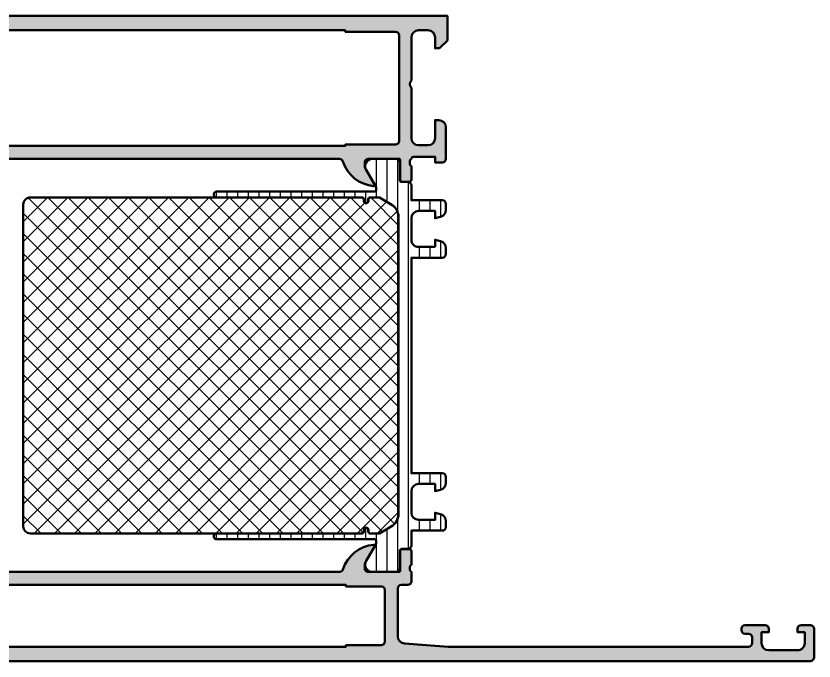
# Model space of a CAD drawing. Extents: x 0 to 202, y 0 to 90.
# Drawn here: x 91 to 202, y 0 to 89.8 of the extents above; entities that cross this region are included whole.
import ezdxf

# ---------------------------------------------------------------- set-up
doc = ezdxf.new("R2010")
doc.units = 0
for name, color, linetype, lineweight in [('0S-Alu contour', 7, 'Continuous', 50), ('0S-Alu hatch', 252, 'Continuous', 25), ('0S-Plastic contour', 254, 'Continuous', 50), ('0S-Plastic hatch', 253, 'Continuous', 25), ('0S-PT contour', 91, 'Continuous', 50), ('0S-PT hatch', 103, 'Continuous', 25)]:
    doc.layers.add(name, color=color, linetype=linetype, lineweight=lineweight)

# ---------------------------------------------------------------- blocks, each defined once
blk = doc.blocks.new('462380__6FEDD5DB_472D_4603_BCC7_6A13D1D4552C_')
at = {"layer": '0S-Alu hatch'}
h = blk.add_hatch(color=256, dxfattribs=at)
edge = h.paths.add_edge_path()
edge.add_line((145.0287529500121, 2.43366050357058), (151.1, 2.000000000000012))
edge.add_line((151.1, 2.000000000000012), (192.8999999999999, 1.999999999999998))
edge.add_arc((192.900000729922, 2.500000151284877), 0.4999999999999845, 269.9999163571164, 360)
edge.add_line((193.400000729922, 2.500000151284884), (193.4, 3.300000000000077))
edge.add_arc((192.9000007299221, 3.300000151284915), 0.4999999999999716, 359.9999826492693, 450.0000000000097)
edge.add_line((192.9000007299221, 3.800000151284886), (192.4000000000001, 3.799999999999998))
edge.add_ellipse((192.4000009881831, 4.300000258260034), major_axis=(-0.5000002582610131, 0), ratio=1, start_angle=1.2253957095254009e-05, end_angle=89.99988676262262, ccw=False)
edge.add_line((191.9000007299221, 4.300000151284906), (191.9, 4.500000000000064))
edge.add_ellipse((192.4000012460558, 4.499998905228183), major_axis=(-0.5000012460569727, 0), ratio=1, start_angle=270.00005914442073, end_angle=359.999874550462, ccw=False)
edge.add_line((192.400000729922, 5.000000151284883), (195.1999999999999, 4.999999999999999))
edge.add_ellipse((195.20000098818, 4.500000258258857), major_axis=(-0.4999997417421178, 0), ratio=1, start_angle=179.999987746043, end_angle=270.0001132371589, ccw=False)
edge.add_line((195.7000007299221, 4.500000151284832), (195.7, 4))
edge.add_line((195.7, 4), (194.7, 4))
edge.add_line((194.7, 4), (194.7, 2.49999999999996))
edge.add_arc((195.7000007299221, 2.500000151284859), 0.9999999999999715, 180.0000086226911, 270.0000000000017)
edge.add_line((195.7000007299221, 1.500000151284888), (199.7, 1.499999999999999))
edge.add_arc((199.700000729922, 2.500000151284995), 1.000000000000102, 269.9999581785518, 360)
edge.add_line((200.7000007299222, 2.500000151285), (200.7, 3.999999999999999))
edge.add_line((200.7, 3.999999999999999), (199.7, 3.999999999999999))
edge.add_line((199.7, 3.999999999999999), (199.7, 4.500000000000034))
edge.add_ellipse((200.2000012460558, 4.499998905228157), major_axis=(-0.5000012460570011, 0), ratio=1, start_angle=270.00005914441095, end_angle=359.999874550462, ccw=False)
edge.add_line((200.2000007299222, 5.000000151284885), (201.5, 5))
edge.add_ellipse((201.5000009881801, 4.500000258258961), major_axis=(-0.4999997417420147, 0), ratio=1, start_angle=179.999987746043, end_angle=270.0001132371557, ccw=False)
edge.add_line((202.0000007299221, 4.500000151284893), (202, 0.5))
edge.add_ellipse((201.5000012460542, 0.4999989052316983), major_axis=(-0.4999987539470729, 0), ratio=1, start_angle=89.99994085547672, end_angle=180.000125449538, ccw=False)
edge.add_line((201.5000007299221, 1.512848957e-07), (0.5, 0))
edge.add_ellipse((0.500000988183034, 0.5000002582599627), major_axis=(-0.5000002582609393, 0), ratio=1, start_angle=1.2253957095254009e-05, end_angle=89.99988676262399, ccw=False)
edge.add_line((7.299221068e-07, 0.500000151284894), (1e-16, 4.5))
edge.add_ellipse((0.500001246055824, 4.499998905228137), major_axis=(-0.5000012460570225, 0), ratio=1, start_angle=270.00005914441977, end_angle=359.999874550462, ccw=False)
edge.add_line((0.500000729922108, 5.000000151284893), (1.800000000000009, 4.999999999999999))
edge.add_ellipse((1.800000988180128, 4.500000258258975), major_axis=(-0.4999997417420005, 0), ratio=1, start_angle=179.999987746043, end_angle=270.0001132371589, ccw=False)
edge.add_line((2.300000729922117, 4.500000151284894), (2.300000000000011, 3.999999999999999))
edge.add_line((2.300000000000011, 3.999999999999999), (1.300000000000011, 3.999999999999998))
edge.add_line((1.300000000000011, 3.999999999999998), (1.300000000000011, 2.5))
edge.add_arc((2.300000729922119, 2.500000151284893), 1, 180.0000086226911, 270)
edge.add_line((2.300000729922119, 1.500000151284893), (6.300000000000011, 1.499999999999999))
edge.add_arc((6.300000729922118, 2.500000151284893), 1, 269.9999581785502, 360)
edge.add_line((7.300000729922118, 2.500000151284896), (7.300000000000011, 4))
edge.add_line((7.300000000000011, 4), (6.300000000000011, 4))
edge.add_line((6.300000000000011, 4), (6.300000000000011, 4.499999999999996))
edge.add_ellipse((6.800001246055837, 4.499998905228133), major_axis=(-0.5000012460570251, 0), ratio=1, start_angle=270.00005914442, end_angle=359.999874550462, ccw=False)
edge.add_line((6.800000729922119, 5.000000151284892), (9.60000000000003, 4.999999999999999))
edge.add_ellipse((9.600000988180138, 4.500000258258975), major_axis=(-0.4999997417420005, 0), ratio=1, start_angle=179.999987746043, end_angle=270.00011323715773, ccw=False)
edge.add_line((10.10000072992212, 4.500000151284891), (10.10000000000002, 4.299999999999998))
edge.add_ellipse((9.60000124605416, 4.299998905231688), major_axis=(-0.4999987539470587, 0), ratio=1, start_angle=89.99994085547848, end_angle=180.000125449538, ccw=False)
edge.add_line((9.60000072992213, 3.800000151284894), (9.100000000000028, 3.799999999999999))
edge.add_arc((9.100000729922133, 3.30000015128489), 0.5000000000000027, 90.0000836429373, 180)
edge.add_line((8.60000072992213, 3.30000015128489), (8.600000000000023, 2.500000000000007))
edge.add_arc((9.100000729922117, 2.500000151284881), 0.4999999999999876, 180.0000173297123, 269.9999999999965)
edge.add_line((9.100000729922087, 2.000000151284893), (50.9, 2.000000000000012))
edge.add_line((50.9, 2.000000000000012), (56.97124704998792, 2.43366050357058))
edge.add_arc((56.90000072992211, 3.431119354686207), 0.9999999999999992, 274.0855744472359, 360)
edge.add_line((57.90000072992211, 3.431119354686198), (57.90000000000001, 10.10000000000001))
edge.add_arc((57.40000072992213, 10.10000015128491), 0.4999999999999929, 359.9999826492693, 449.9999999999984)
edge.add_line((57.40000072992214, 10.6000001512849), (56.5, 10.60000000000002))
edge.add_ellipse((56.50000098818305, 11.10000025825997), major_axis=(-0.5000002582609322, 0), ratio=1, start_angle=1.2253957095254009e-05, end_angle=89.99988676262183, ccw=False)
edge.add_line((56.00000072992213, 11.10000015128491), (56.00000000000001, 12.39999984871512))
edge.add_arc((55.92116428337909, 12.66752059199312), 0.2788950563274168, 286.4197237956511, 361.1645893740976)
edge.add_line((56.20000172992212, 12.67318899999149), (56.20000100000002, 13.12678284870657))
edge.add_arc((55.92113363427892, 13.13244365946853), 0.278925541737179, 358.8370958141677, 433.5754054446453)
edge.add_line((56.0000007299221, 13.3999869999915), (56.00000000000004, 15.27999784871512))
edge.add_ellipse((56.30000124605643, 15.27999675394207), major_axis=(-0.300001246058387, 0), ratio=1, start_angle=270.00009857397936, end_angle=359.9997909160808, ccw=False)
edge.add_line((56.30000072992213, 15.57999800000001), (57.27997431904277, 15.57999784871511))
edge.add_ellipse((57.27997530722192, 15.27999810697374), major_axis=(-0.299999741743003, 0), ratio=1, start_angle=179.9999795628631, end_angle=270.00018872848, ccw=False)
edge.add_line((57.5799750489649, 15.279998), (57.57997431904279, 12.51999984871512))
edge.add_arc((57.69997504896487, 12.52000000000002), 0.119999999999969, 180.0000722334889, 270.0000000000068)
edge.add_line((57.69997504896488, 12.40000000000005), (61.99999999999995, 12.39999984871519))
edge.add_arc((62.00000072992207, 12.90000000000006), 0.4999999999999681, 269.9999163571131, 360)
edge.add_line((62.50000072992204, 12.90000000000005), (62.49999999999987, 13.59999984871528))
edge.add_line((62.49999999999987, 13.59999984871528), (61.1185045423775, 15.99282017174273))
edge.add_ellipse((61.23812084665955, 16.06187952787291), major_axis=(-0.1381204362837294, 0), ratio=1, start_angle=-95.62241251384802, end_angle=29.999587098641484, ccw=False)
edge.add_ellipse((60.76177748874851, 11.2233911381529), major_axis=(-4.999999999999339, 0), ratio=1, start_angle=197.7484163560741, end_angle=264.3774224492099, ccw=False)
edge.add_arc((66.00000072992249, 12.90000000000085), 0.5000000000008632, 197.7484163560403, 269.9999999999707)
edge.add_line((66.00000072992223, 12.39999999999999), (136, 12.3999998487151))
edge.add_arc((136.0000007299218, 12.90000000000145), 0.5000000000014495, 269.9999163571522, 342.2515836439686)
edge.add_ellipse((141.2382239710956, 11.22339113815359), major_axis=(-4.999999999998599, 0), ratio=1, start_angle=275.62257755078963, end_angle=342.25158364392564, ccw=False)
edge.add_ellipse((140.7618809452739, 16.06188021535174), major_axis=(-0.1381197846482934, 0), ratio=1, start_angle=149.999999999985, end_angle=275.6225775507718, ccw=False)
edge.add_line((140.8814961875446, 15.99282032302756), (139.5000000000001, 13.59999984871517))
edge.add_line((139.5000000000001, 13.59999984871517), (139.5000000000001, 12.89999984871508))
edge.add_arc((140.0000007299221, 12.89999999999996), 0.4999999999999148, 180.0000173297123, 270)
edge.add_line((140.0000007299221, 12.40000000000004), (144.3000256809572, 12.3999998487151))
edge.add_arc((144.3000264108793, 12.51999999999997), 0.1199999999999743, 269.9996514883188, 360)
edge.add_line((144.4200264108793, 12.52), (144.4200256809572, 15.27999784871514))
edge.add_ellipse((144.7200269270135, 15.2799967539421), major_axis=(-0.300001246058323, 0), ratio=1, start_angle=270.0000985739739, end_angle=359.99979091259456, ccw=False)
edge.add_line((144.7200264108793, 15.57999799999998), (145.6999999999999, 15.57999784871509))
edge.add_ellipse((145.7000009881791, 15.27999810697373), major_axis=(-0.2999997417429818, 0), ratio=1, start_angle=179.9999795628631, end_angle=270.00018872847863, ccw=False)
edge.add_line((146.000000729922, 15.27999799999998), (145.9999999999999, 13.39998684870653))
edge.add_arc((146.0788678255652, 13.1324436594685), 0.2789255417371183, 106.4247471614011, 181.1628700728834)
edge.add_line((145.799999729922, 13.12678299999146), (145.7999989999999, 12.67318884870658))
edge.add_arc((146.0788371764652, 12.66752059199313), 0.2788950563275082, 178.835444746886, 253.5801235805108)
edge.add_line((146.0000007299221, 12.39999999999994), (146.0000000000001, 11.10000000000003))
edge.add_ellipse((145.5000012460541, 11.09999890523177), major_axis=(-0.4999987539471582, 0), ratio=1, start_angle=89.9999408554799, end_angle=180.000125449538, ccw=False)
edge.add_line((145.5000007299221, 10.60000015128488), (144.6, 10.60000000000001))
edge.add_arc((144.6000007299221, 10.10000015128492), 0.4999999999999841, 90.0000836429375, 180)
edge.add_line((144.1000007299221, 10.10000015128491), (144.1, 3.4311192034013))
edge.add_arc((145.1000007299221, 3.431119354686193), 1, 180.0000086226911, 265.9143421224253)
edge = h.paths.add_edge_path()
edge.add_line((141.8, 10.3999998487151), (136.9, 10.3999998487151))
edge.add_line((136.9, 10.3999998487151), (136.9, 10.59999984871511))
edge.add_line((136.9, 10.59999984871511), (65.10000000000002, 10.59999984871511))
edge.add_line((65.10000000000002, 10.59999984871511), (65.10000000000002, 10.3999998487151))
edge.add_line((65.10000000000002, 10.3999998487151), (60.20000000000003, 10.3999998487151))
edge.add_arc((60.20000072992212, 9.899999999999995), 0.5, 90.00008364293669, 180)
edge.add_line((59.70000072992212, 9.899999999999999), (59.70000000000001, 2.699999999999995))
edge.add_arc((60.20000072992211, 2.700000151284891), 0.5, 180.0000173297123, 270)
edge.add_line((60.20000072992211, 2.200000151284891), (65.10000000000002, 2.199999999999999))
edge.add_line((65.10000000000002, 2.199999999999999), (65.10000000000002, 2))
edge.add_line((65.10000000000002, 2), (136.9, 2))
edge.add_line((136.9, 2), (136.9, 2.199999999999999))
edge.add_line((136.9, 2.199999999999999), (141.8, 2.2))
edge.add_arc((141.8000007299221, 2.700000151284888), 0.5, 269.9999163571131, 360)
edge.add_line((142.3000007299221, 2.700000151284883), (142.3, 9.899999848715101))
edge.add_arc((141.8000007299221, 9.900000000000013), 0.5, 359.9999826492693, 450.0000836429375)
at = {"layer": '0S-Alu contour', "color": 7}
for points in [[(56.30000072992213, 15.57999800000001), (57.27997431904277, 15.57999784871511)], [(62.50000072992204, 12.90000000000005), (62.49999999999987, 13.59999984871528), (61.1185045423775, 15.99282017174273)], [(140.8814961875446, 15.99282032302756), (139.5000000000001, 13.59999984871517), (139.5000000000001, 12.89999984871508)], [(144.7200264108793, 15.57999799999998), (145.6999999999999, 15.57999784871509)], [(56.0000007299221, 13.3999869999915), (56.00000000000004, 15.27999784871512)], [(57.5799750489649, 15.279998), (57.57997431904279, 12.51999984871512)], [(144.4200264108793, 12.52), (144.4200256809572, 15.27999784871514)], [(146.000000729922, 15.27999799999998), (145.9999999999999, 13.39998684870653)], [(56.00000072992213, 11.10000015128491), (56.00000000000001, 12.39999984871512)], [(56.20000172992212, 12.67318899999149), (56.20000100000002, 13.12678284870657)], [(57.69997504896488, 12.40000000000005), (61.99999999999995, 12.39999984871519)], [(66.00000072992223, 12.39999999999999), (136, 12.3999998487151)], [(140.0000007299221, 12.40000000000004), (144.3000256809572, 12.3999998487151)], [(145.799999729922, 13.12678299999146), (145.7999989999999, 12.67318884870658)], [(146.0000007299221, 12.39999999999994), (146.0000000000001, 11.10000000000003)], [(57.40000072992214, 10.6000001512849), (56.5, 10.60000000000002)], [(57.90000072992211, 3.431119354686198), (57.90000000000001, 10.10000000000001)], [(141.8, 10.3999998487151), (136.9, 10.3999998487151), (136.9, 10.59999984871511), (65.10000000000002, 10.59999984871511), (65.10000000000002, 10.3999998487151), (60.20000000000003, 10.3999998487151)], [(144.1000007299221, 10.10000015128491), (144.1, 3.4311192034013)], [(145.5000007299221, 10.60000015128488), (144.6, 10.60000000000001)], [(59.70000072992212, 9.899999999999999), (59.70000000000001, 2.699999999999996)], [(142.3000007299221, 2.700000151284883), (142.3, 9.899999848715101)], [(7.299221068e-07, 0.500000151284894), (1e-16, 4.5)], [(0.500000729922108, 5.000000151284893), (1.800000000000009, 4.999999999999999)], [(2.300000729922117, 4.500000151284894), (2.300000000000011, 3.999999999999999), (1.300000000000011, 3.999999999999998), (1.300000000000011, 2.5)], [(7.300000729922118, 2.500000151284896), (7.300000000000011, 4), (6.300000000000011, 4), (6.300000000000011, 4.499999999999996)], [(6.800000729922119, 5.000000151284892), (9.60000000000003, 4.999999999999999)], [(10.10000072992212, 4.500000151284891), (10.10000000000002, 4.299999999999998)], [(191.9000007299221, 4.300000151284906), (191.9, 4.500000000000064)], [(192.400000729922, 5.000000151284883), (195.1999999999999, 4.999999999999999)], [(195.7000007299221, 4.500000151284832), (195.7, 4), (194.7, 4), (194.7, 2.49999999999996)], [(200.7000007299222, 2.500000151285), (200.7, 3.999999999999999), (199.7, 3.999999999999999), (199.7, 4.500000000000034)], [(200.2000007299222, 5.000000151284885), (201.5, 5)], [(202.0000007299221, 4.500000151284893), (202, 0.5)], [(9.60000072992213, 3.800000151284894), (9.100000000000028, 3.799999999999999)], [(192.9000007299221, 3.800000151284886), (192.4000000000001, 3.799999999999998)], [(8.60000072992213, 3.30000015128489), (8.600000000000023, 2.500000000000007)], [(9.100000729922087, 2.000000151284893), (50.9, 2.000000000000012), (56.97124704998792, 2.43366050357058)], [(145.0287529500121, 2.43366050357058), (151.1, 2.000000000000012), (192.8999999999999, 1.999999999999998)], [(193.400000729922, 2.500000151284884), (193.4, 3.300000000000077)], [(2.300000729922119, 1.500000151284893), (6.300000000000011, 1.499999999999999)], [(60.20000072992211, 2.200000151284891), (65.10000000000002, 2.199999999999999), (65.10000000000002, 2), (136.9, 2), (136.9, 2.199999999999999), (141.8, 2.2)], [(195.7000007299221, 1.500000151284888), (199.7, 1.499999999999999)], [(201.5000007299221, 1.512848957e-07), (0.5, 0)]]:
    blk.add_lwpolyline(points, dxfattribs=at)
at = {"layer": '0S-Alu contour', "color": 7, "extrusion": (0, 0, -1)}
for centre, radius, start, end in [((-56.30000124605643, 15.27999675394207), 0.300001246058387, 0.0002090839191502, 89.99990142602067), ((-57.27997530722192, 15.27999810697374), 0.299999741743003, 89.99981127152, 180.000020437137), ((-61.23812084665955, 16.06187952787291), 0.1381204362837294, 330.0004129013585, 95.62241251384802), ((-60.76177748874851, 11.2233911381529), 4.999999999999339, 95.62257755079006, 162.2515836439259), ((-141.2382239710956, 11.22339113815359), 4.999999999998599, 17.74841635607435, 84.37742244921036), ((-140.7618809452739, 16.06188021535174), 0.1381197846482934, 84.3774224492282, 210.000000000015), ((-144.7200269270135, 15.2799967539421), 0.3000012460583231, 0.000209087405422, 89.99990142602609), ((-145.7000009881791, 15.27999810697373), 0.2999997417429818, 89.99981127152135, 180.000020437137), ((-56.50000098818305, 11.10000025825997), 0.5000002582609322, 270.0001132373782, 359.9999877460429), ((-145.5000012460541, 11.09999890523177), 0.4999987539471582, 179.999874550462, 270.0000591445201), ((-0.500001246055824, 4.499998905228137), 0.5000012460570225, 0.0001254495380173, 89.99994085558022), ((-1.800000988180128, 4.500000258258975), 0.4999997417420005, 89.99988676284109, 180.0000122539571), ((-6.800001246055837, 4.499998905228133), 0.5000012460570251, 0.0001254495380173, 89.99994085557998), ((-9.600000988180138, 4.500000258258975), 0.4999997417420005, 89.9998867628423, 180.0000122539571), ((-192.4000012460558, 4.499998905228183), 0.5000012460569727, 0.0001254495380173, 89.99994085557927), ((-195.20000098818, 4.500000258258857), 0.4999997417421178, 89.99988676284107, 180.0000122539571), ((-200.2000012460558, 4.499998905228157), 0.5000012460570011, 0.0001254495380173, 89.99994085558905), ((-201.5000009881801, 4.500000258258961), 0.4999997417420147, 89.99988676284433, 180.0000122539571), ((-9.60000124605416, 4.299998905231688), 0.4999987539470587, 179.999874550462, 270.0000591445215), ((-192.4000009881831, 4.300000258260034), 0.5000002582610131, 270.0001132373774, 359.9999877460429), ((-0.500000988183034, 0.5000002582599627), 0.5000002582609393, 270.000113237376, 359.9999877460429), ((-201.5000012460542, 0.4999989052316983), 0.4999987539470729, 179.999874550462, 270.0000591445233)]:
    blk.add_arc(centre, radius, start, end, dxfattribs=at)
at = {"layer": '0S-Alu contour', "color": 7}
for centre, radius, start, end in [((55.92113363427892, 13.13244365946853), 0.278925541737179, 358.8370958141677, 73.5754054446453), ((146.0788678255652, 13.1324436594685), 0.2789255417371183, 106.4247471614011, 181.1628700728834), ((55.92116428337909, 12.66752059199312), 0.2788950563274168, 286.4197237956511, 1.16458937409755), ((57.69997504896487, 12.52000000000002), 0.119999999999969, 180.0000722334889, 270.0000000000068), ((62.00000072992207, 12.90000000000006), 0.4999999999999681, 269.9999163571131, 0), ((66.00000072992249, 12.90000000000085), 0.5000000000008632, 197.7484163560403, 269.9999999999707), ((136.0000007299218, 12.90000000000145), 0.5000000000014495, 269.9999163571522, 342.2515836439686), ((140.0000007299221, 12.89999999999996), 0.4999999999999148, 180.0000173297123, 270), ((144.3000264108793, 12.51999999999997), 0.1199999999999743, 269.9996514883188, 0), ((146.0788371764652, 12.66752059199313), 0.2788950563275082, 178.835444746886, 253.5801235805108), ((57.40000072992213, 10.10000015128491), 0.4999999999999929, 359.9999826492693, 89.99999999999837), ((60.20000072992212, 9.899999999999995), 0.5, 90.00008364293669, 180), ((141.8000007299221, 9.900000000000013), 0.5, 359.9999826492693, 90.0000836429375), ((144.6000007299221, 10.10000015128492), 0.4999999999999841, 90.0000836429375, 180), ((9.100000729922133, 3.30000015128489), 0.5000000000000027, 90.0000836429373, 180), ((56.90000072992211, 3.431119354686207), 0.9999999999999992, 274.0855744472359, 0), ((145.1000007299221, 3.431119354686193), 1, 180.0000086226911, 265.9143421224253), ((192.9000007299221, 3.300000151284915), 0.4999999999999716, 359.9999826492693, 90.00000000000978), ((2.300000729922119, 2.500000151284893), 1, 180.0000086226911, 270), ((6.300000729922118, 2.500000151284893), 1, 269.9999581785502, 0), ((9.100000729922117, 2.500000151284881), 0.4999999999999876, 180.0000173297123, 269.9999999999965), ((60.20000072992211, 2.700000151284891), 0.5, 180.0000173297123, 270), ((141.8000007299221, 2.700000151284888), 0.5, 269.9999163571131, 0), ((192.900000729922, 2.500000151284877), 0.4999999999999845, 269.9999163571164, 0), ((195.7000007299221, 2.500000151284859), 0.9999999999999715, 180.0000086226911, 270.0000000000017), ((199.700000729922, 2.500000151284995), 1.000000000000102, 269.9999581785518, 0)]:
    blk.add_arc(centre, radius, start, end, dxfattribs=at)
blk = doc.blocks.new('442310__7198FC76_2012_4534_88E7_0FEE591EAA9C_')
at = {"layer": '0S-PT hatch'}
h = blk.add_hatch(dxfattribs=at)
h.set_pattern_fill('ANSI37', color=256, scale=0.625, angle=90, style=0)
h.set_pattern_definition([(135, (0, 0), (-1.403165018917055, -1.403165018917055), []), (225, (0, 0), (1.403165018917055, -1.403165018917055), [])])
edge = h.paths.add_edge_path()
edge.add_line((125.4637384338336, 64.53029488210471), (92.99999927009492, 64.53020316843234))
edge.add_arc((92.99999927007782, 63.55020316843234), 0.9799999999999897, 89.99999999899968, 180)
edge.add_line((92.01999927007783, 63.55020316843233), (92.01999927007783, 18.74979652899417))
edge.add_arc((92.9999992418284, 18.74979650074463), 0.9799999717505447, 179.9999982924527, 269.9999983483888)
edge.add_line((92.99999921357885, 17.76979652899409), (125.4637382240208, 17.76988823739013))
edge.add_line((125.4637382240208, 17.76988823739013), (139.1000324581763, 17.76999276680698))
edge.add_arc((139.1000324581762, 18.049992766807), 0.2800000000000295, 270.0000000000175, 360)
edge.add_line((139.3800324581763, 18.04999276680706), (139.3800324581763, 18.25056356209329))
edge.add_ellipse((139.6994616628901, 18.25056356209329), major_axis=(-0.3194292047137708, 0), ratio=1, start_angle=180, end_angle=360, ccw=False)
edge.add_line((140.0188908676039, 18.25056356209329), (140.0188908676039, 18.04999276680705))
edge.add_arc((140.298883773257, 18.04999276680702), 0.279992905653188, 180, 266.487209968184)
edge.add_line((140.2817282299896, 17.77052592700073), (141.4650120795383, 17.77052592700074))
edge.add_arc((141.4650120795383, 17.95052592700078), 0.180000000000053, 270, 300.000000000002)
edge.add_line((141.5550120795384, 17.79464135431954), (143.1899992700779, 18.73860164889913))
edge.add_arc((142.1999992700779, 20.45333194839234), 1.97999999999999, 299.9999999999985, 360)
edge.add_line((144.1799992700779, 20.45333194839229), (144.1799992700779, 61.84666774908127))
edge.add_arc((142.1999992700778, 61.84666774908136), 1.980000000000046, 0, 59.99999999999756)
edge.add_line((143.1899992700779, 63.56139804857455), (141.5550120795384, 64.50535834315401))
edge.add_arc((141.4650120795384, 64.34947377047301), 0.1799999999998163, 59.99999999998587, 89.99999999999095)
edge.add_line((141.4650120795385, 64.52947377047282), (140.2817415782943, 64.52947377046988))
edge.add_arc((140.2988979619713, 64.24999276683059), 0.2800070943674146, 93.51278409640926, 180)
edge.add_line((140.0188908676039, 64.24999276683063), (140.0188908676039, 64.04942197154439))
edge.add_ellipse((139.6989240557023, 64.04942197154439), major_axis=(-0.3199668119015939, 0), ratio=1, start_angle=0, end_angle=180, ccw=False)
edge.add_line((139.3789572438007, 64.04942197154439), (139.3789572438007, 64.24999276678345))
edge.add_arc((139.0985506810691, 64.24999284344348), 0.2804065627315529, 1.56732007246e-05, 89.99998433597239)
edge.add_line((139.0985507577292, 64.53039940617502), (125.4637384338336, 64.53029488210471))
at = {"layer": '0S-PT contour', "color": 7}
for points in [[(125.4637384338336, 64.53029488210471), (92.99999927009492, 64.53020316843234)], [(139.0985507577292, 64.53039940617502), (125.4637384338336, 64.53029488210471)], [(141.4650120795385, 64.52947377047282), (140.2817415782943, 64.52947377046988)], [(143.1899992700779, 63.56139804857455), (141.5550120795384, 64.50535834315401)], [(92.01999927007783, 63.55020316843233), (92.01999927007783, 18.74979652899416)], [(139.3789572438007, 64.04942197154439), (139.3789572438007, 64.24999276678345)], [(140.0188908676039, 64.24999276683063), (140.0188908676039, 64.04942197154439)], [(144.1799992700779, 20.45333194839229), (144.1799992700779, 61.84666774908127)], [(92.99999921357885, 17.76979652899409), (125.4637382240208, 17.76988823739013), (139.1000324581763, 17.76999276680698)], [(139.3800324581763, 18.04999276680706), (139.3800324581763, 18.25056356209329)], [(140.0188908676039, 18.25056356209329), (140.0188908676039, 18.04999276680705)], [(140.2817282299896, 17.77052592700073), (141.4650120795383, 17.77052592700074)], [(141.5550120795384, 17.79464135431954), (143.1899992700779, 18.73860164889913)]]:
    blk.add_lwpolyline(points, dxfattribs=at)
for centre, radius, start, end in [((92.99999927007782, 63.55020316843234), 0.9799999999999897, 89.99999999899968, 180), ((139.0985506810691, 64.24999284344348), 0.2804065627315529, 1.56732007246e-05, 89.99998433597239), ((140.2988979619713, 64.24999276683059), 0.2800070943674146, 93.51278409640926, 180), ((141.4650120795384, 64.34947377047301), 0.1799999999998163, 59.99999999998587, 89.99999999999095), ((142.1999992700778, 61.84666774908136), 1.980000000000046, 0, 59.99999999999756), ((142.1999992700779, 20.45333194839234), 1.97999999999999, 299.9999999999985, 0), ((92.9999992418284, 18.74979650074463), 0.9799999717505447, 179.9999982924527, 269.9999983483888), ((139.1000324581762, 18.049992766807), 0.2800000000000295, 270.0000000000175, 0), ((140.298883773257, 18.04999276680702), 0.279992905653188, 180, 266.487209968184), ((141.4650120795383, 17.95052592700078), 0.180000000000053, 270, 300.000000000002)]:
    blk.add_arc(centre, radius, start, end, dxfattribs=at)
at = {"layer": '0S-PT contour', "color": 7, "extrusion": (0, 0, -1)}
for centre, radius, start, end in [((-139.6989240557023, 64.04942197154439), 0.3199668119015939, 180, 0), ((-139.6994616628901, 18.25056356209329), 0.3194292047137708, 0, 180)]:
    blk.add_arc(centre, radius, start, end, dxfattribs=at)
blk = doc.blocks.new('345300__0DCAE596_B073_4FC5_90EA_1602C3F148EF_')
at = {"layer": '0S-Alu hatch'}
h = blk.add_hatch(color=256, dxfattribs=at)
edge = h.paths.add_edge_path()
edge.add_line((50.9999992700779, 89.79999984871495), (150.9999687524998, 89.79999984871495))
edge.add_line((150.9999687524998, 89.79999984871495), (150.9999687524997, 86.39999832283603))
edge.add_line((150.9999687524997, 86.39999832283603), (149.8999931665623, 85.29999984871495))
edge.add_line((149.8999931665623, 85.29999984871495), (149.2999870630466, 85.29999984871495))
edge.add_line((149.2999870630466, 85.29999984871495), (149.2999870630466, 86.80000366341223))
edge.add_arc((148.2999486691481, 86.79996526951368), 1.000038394635552, 0.0021997240652303, 89.99780027611031)
edge.add_line((148.2999870630466, 87.80000366341223), (146.9999687524997, 87.80000366341221))
edge.add_arc((147.0000143239732, 86.79995809193878), 1.000045572511768, 90.00261093410816, 179.9973890658238)
edge.add_line((145.9999687524997, 86.8000036634134), (145.9999687524997, 80.79999984871495))
edge.add_arc((146.5250910634632, 80.29999984871495), 0.725088574914509, 136.4038464693325, 223.5961535306674)
edge.add_line((145.9999687524997, 79.79999984871495), (145.9999687524997, 72.79999984871495))
edge.add_arc((146.9999957540151, 72.80002685023034), 1.000027001879908, 180.0015470310149, 269.9984529688993)
edge.add_line((146.9999687524997, 71.79999984871496), (148.2999870630466, 71.79999984871495))
edge.add_arc((148.2999672398988, 72.80001967186278), 1.000019823344326, 270.0011357601924, 359.9988642400294)
edge.add_line((149.2999870630467, 72.79999984871885), (149.2999870630467, 75.29999984871495))
edge.add_line((149.2999870630467, 75.29999984871495), (149.7999870630466, 75.29999984871495))
edge.add_ellipse((149.7999526974781, 74.29996548314638), major_axis=(-1.000034366159042, 0), ratio=1, start_angle=180.0019689343848, end_angle=269.9980310656273, ccw=False)
edge.add_line((150.7999870630466, 74.29999984871513), (150.7999870630466, 69.8999906934415))
edge.add_ellipse((150.2999843221791, 69.89999343430905), major_axis=(-0.5000027408750701, 0), ratio=1, start_angle=90.00031407856488, end_angle=179.9996859215194, ccw=False)
edge.add_line((150.2999870630466, 69.39999069344151), (149.2999870630466, 69.39999069344151))
edge.add_line((149.2999870630466, 69.39999069344151), (149.2998039575779, 70.1997190869962))
edge.add_line((149.2998039575779, 70.1997190869962), (146.2815060398396, 70.1997190869962))
edge.add_arc((146.2815060398395, 69.89971908699613), 0.3000000000000682, 89.99999999998914, 160.3830049764251)
edge.add_line((145.9989186668402, 70.00043838316807), (145.9999992700779, 69.89999984871496))
edge.add_arc((146.0788357166209, 69.63247925672182), 0.2788950563274501, 106.4198764194927, 181.1645893740969)
edge.add_line((145.7999982700779, 69.62681084872345), (145.7999982700779, 69.17321684872346))
edge.add_arc((146.078866365721, 69.16755618924638), 0.2789255417371434, 178.8371299271138, 253.5754054446425)
edge.add_line((145.9999992700779, 68.90001284872346), (145.9999992700779, 67.02000184871497))
edge.add_ellipse((145.6999992700778, 67.020001848715), major_axis=(-0.3000000000000398, 0), ratio=1, start_angle=90.00000000000551, end_angle=180, ccw=False)
edge.add_line((145.6999992700779, 66.72000184871494), (144.7200249510351, 66.72000184871494))
edge.add_ellipse((144.7200249510351, 67.02000184871497), major_axis=(-0.3000000000000256, 0), ratio=1, start_angle=0, end_angle=89.9999999999946, ccw=False)
edge.add_line((144.4200249510351, 67.02000184871495), (144.4200249510351, 69.77999984871494))
edge.add_arc((144.3000249510351, 69.77999984871494), 0.1200000000000045, 0, 90.00000000001357)
edge.add_line((144.3000249510351, 69.89999984871494), (139.9999992700779, 69.89999984871494))
edge.add_arc((139.9999992700779, 69.39999984871494), 0.5, 90, 180)
edge.add_line((139.4999992700779, 69.39999984871494), (139.4999992700779, 68.69999984871495))
edge.add_line((139.4999992700779, 68.69999984871495), (140.8814947277002, 66.30717952568743))
edge.add_ellipse((140.7618794854295, 66.23811963336327), major_axis=(-0.1381197846483106, 0), ratio=1, start_angle=84.3774224492173, end_angle=210.0000000000034, ccw=False)
edge.add_ellipse((141.2382225112516, 71.0766087105626), major_axis=(-4.999999999999841, 0), ratio=1, start_angle=17.74841635607021, end_angle=84.37742244920747, ccw=False)
edge.add_arc((135.9999992700778, 69.39999984871486), 0.500000000000083, 17.74841635606711, 89.99999999999675)
edge.add_line((135.9999992700779, 69.89999984871494), (65.9999992700779, 69.89999984871494))
edge.add_arc((65.99999927007795, 69.39999984871504), 0.4999999999999006, 90.00000000000651, 162.2515836439362)
edge.add_ellipse((60.76177602890414, 71.07660871056288), major_axis=(-5.000000000000119, 0), ratio=1, start_angle=95.62257755079281, end_angle=162.251583643929, ccw=False)
edge.add_ellipse((61.23811905472621, 66.23811963336325), major_axis=(-0.1381197846483004, 0), ratio=1, start_angle=-29.99999999999318, end_angle=95.62257755078627, ccw=False)
edge.add_line((61.11850381245552, 66.3071795256874), (62.49999927007789, 68.69999984871495))
edge.add_line((62.49999927007789, 68.69999984871495), (62.49999927007789, 69.39999984871494))
edge.add_arc((61.99999927007789, 69.39999984871494), 0.5, 0, 90)
edge.add_line((61.99999927007789, 69.89999984871494), (57.69997358912068, 69.89999984871494))
edge.add_arc((57.69997358912068, 69.77999984871494), 0.1200000000000045, 90, 180)
edge.add_line((57.57997358912068, 69.77999984871494), (57.57997358912068, 67.02000184871495))
edge.add_ellipse((57.27997358912066, 67.02000184871497), major_axis=(-0.3000000000000184, 0), ratio=1, start_angle=90.00000000000267, end_angle=180, ccw=False)
edge.add_line((57.27997358912068, 66.72000184871496), (56.2999992700779, 66.72000184871494))
edge.add_ellipse((56.2999992700779, 67.02000184871494), major_axis=(-0.2999999999999971, 0), ratio=1, start_angle=0, end_angle=90, ccw=False)
edge.add_line((55.9999992700779, 67.02000184871494), (55.9999992700779, 68.90001284872346))
edge.add_arc((55.92113217443472, 69.16755618924638), 0.2789255417371463, 286.4245945553567, 361.1628700728862)
edge.add_line((56.20000027007789, 69.17321684872346), (56.20000027007789, 69.62681084872347))
edge.add_arc((55.92223249179673, 69.63245751173669), 0.2778251670645411, 358.8354106259047, 433.5801235805085)
edge.add_arc((55.6999992700779, 69.89895184886268), 0.300767238133524, 0, 90)
edge.add_line((55.6999992700779, 70.1997190869962), (52.70016406499976, 70.1997190869962))
edge.add_line((52.70016406499976, 70.1997190869962), (52.69998095953102, 69.39999069344151))
edge.add_line((52.69998095953102, 69.39999069344151), (51.69998095953103, 69.39999069344151))
edge.add_ellipse((51.69998370039864, 69.89999343430914), major_axis=(-0.5000027408751412, 0), ratio=1, start_angle=0.00031407848081244083, end_angle=89.99968592142937, ccw=False)
edge.add_line((51.19998095953102, 69.8999906934423), (51.19998095953102, 74.29999984871495))
edge.add_ellipse((52.20001532509954, 74.29996548314642), major_axis=(-1.000034366158999, 0), ratio=1, start_angle=270.00196893437266, end_angle=359.99803106598546, ccw=False)
edge.add_line((52.19998095953101, 75.29999984871495), (52.69998095953102, 75.29999984871495))
edge.add_line((52.69998095953102, 75.29999984871495), (52.69998095953102, 72.79999984871495))
edge.add_arc((53.70000078267884, 72.80001967186277), 1.000019823344298, 180.0011357606123, 269.9988642398075)
edge.add_line((53.69998095953102, 71.79999984871495), (54.99999927007791, 71.79999984871495))
edge.add_arc((54.99997226856251, 72.80002685023032), 1.000027001879908, 270.0015470311003, 359.998452968985)
edge.add_line((55.99999927007789, 72.79999984871641), (55.9999992700779, 79.79999984871495))
edge.add_arc((55.47487695911448, 80.29999984871495), 0.725088574914509, 316.4038464693326, 403.5961535306674)
edge.add_line((55.9999992700779, 80.79999984871495), (55.9999992700779, 86.80000366341221))
edge.add_arc((54.99995369860447, 86.79995809193879), 1.000045572511753, 0.0026109341761524, 89.99738906589268)
edge.add_line((54.99999927007789, 87.80000366341221), (53.69998095953102, 87.80000366341221))
edge.add_arc((53.70001935342955, 86.79996526951368), 1.000038394635538, 90.00219972388766, 179.9978002762661)
edge.add_line((52.69998095953102, 86.80000366340953), (52.69998095953102, 85.29999984871495))
edge.add_line((52.69998095953102, 85.29999984871495), (52.09997485601539, 85.29999984871495))
edge.add_line((52.09997485601539, 85.29999984871495), (50.9999992700779, 86.39999832283605))
edge.add_line((50.9999992700779, 86.39999832283605), (50.9999992700779, 89.79999984871495))
edge = h.paths.add_edge_path()
edge.add_line((58.19998477422828, 71.89999069344151), (65.19998477422828, 71.89999069344151))
edge.add_line((65.19998477422828, 71.89999069344151), (65.19998477422828, 71.69999374519932))
edge.add_line((65.19998477422828, 71.69999374519932), (136.7999870630466, 71.69999374519932))
edge.add_line((136.7999870630466, 71.69999374519932), (136.7999870630466, 71.89999069344151))
edge.add_line((136.7999870630466, 71.89999069344151), (143.7999870630466, 71.89999069344151))
edge.add_arc((143.7999824092177, 72.39999534727038), 0.5000046538505251, 270.0005332845433, 359.9994667160037)
edge.add_line((144.2999870630466, 72.39999069344627), (144.2999870630466, 87.09999527107823))
edge.add_arc((143.7999792109605, 87.09998741899209), 0.5000078521477822, 0.0008997684672687, 89.99910023133268)
edge.add_line((143.7999870630466, 87.59999527107821), (136.7999870630466, 87.59999527107821))
edge.add_line((136.7999870630466, 87.59999527107821), (136.7999870630466, 87.79999221932042))
edge.add_line((136.7999870630466, 87.79999221932042), (65.19998477422828, 87.79999221932042))
edge.add_line((65.19998477422828, 87.79999221932042), (65.19998477422828, 87.59999527107821))
edge.add_line((65.19998477422828, 87.59999527107821), (58.19998477422828, 87.59999527107821))
edge.add_arc((58.19999262631442, 87.09998741899209), 0.5000078521477965, 90.00089976866245, 179.9991002315327)
edge.add_line((57.69998477422828, 87.09999527107654), (57.69998477422828, 72.3999906934415))
edge.add_arc((58.19998942805716, 72.39999534727039), 0.5000046538505322, 180.0005332839962, 269.9994667154575)
at = {"layer": '0S-Alu contour', "color": 7}
for points in [[(50.9999992700779, 89.79999984871495), (150.9999687524998, 89.79999984871495), (150.9999687524997, 86.39999832283603), (149.8999931665623, 85.29999984871495), (149.2999870630466, 85.29999984871495), (149.2999870630466, 86.80000366341223)], [(52.69998095953102, 86.80000366340953), (52.69998095953102, 85.29999984871495), (52.09997485601539, 85.29999984871495), (50.9999992700779, 86.39999832283605), (50.9999992700779, 89.79999984871495)], [(54.99999927007789, 87.80000366341221), (53.69998095953102, 87.80000366341221)], [(143.7999870630466, 87.59999527107821), (136.7999870630466, 87.59999527107821), (136.7999870630466, 87.79999221932042), (65.19998477422828, 87.79999221932042), (65.19998477422828, 87.59999527107821), (58.19998477422828, 87.59999527107821)], [(148.2999870630466, 87.80000366341223), (146.9999687524997, 87.80000366341221)], [(55.9999992700779, 80.79999984871495), (55.9999992700779, 86.80000366341221)], [(57.69998477422828, 87.09999527107654), (57.69998477422828, 72.3999906934415)], [(144.2999870630466, 72.39999069344627), (144.2999870630466, 87.09999527107823)], [(145.9999687524997, 86.8000036634134), (145.9999687524997, 80.79999984871495)], [(55.99999927007789, 72.79999984871641), (55.9999992700779, 79.79999984871495)], [(145.9999687524997, 79.79999984871495), (145.9999687524997, 72.79999984871495)], [(52.19998095953101, 75.29999984871495), (52.69998095953102, 75.29999984871495), (52.69998095953102, 72.79999984871495)], [(149.2999870630467, 72.79999984871885), (149.2999870630467, 75.29999984871495), (149.7999870630466, 75.29999984871495)], [(51.19998095953102, 69.8999906934423), (51.19998095953102, 74.29999984871495)], [(150.7999870630466, 74.29999984871513), (150.7999870630466, 69.8999906934415)], [(53.69998095953102, 71.79999984871495), (54.99999927007791, 71.79999984871495)], [(58.19998477422828, 71.89999069344151), (65.19998477422828, 71.89999069344151), (65.19998477422828, 71.69999374519932), (136.7999870630466, 71.69999374519932), (136.7999870630466, 71.89999069344151), (143.7999870630466, 71.89999069344151)], [(146.9999687524997, 71.79999984871496), (148.2999870630466, 71.79999984871495)], [(55.6999992700779, 70.1997190869962), (52.70016406499976, 70.1997190869962), (52.69998095953102, 69.39999069344151), (51.69998095953103, 69.39999069344151)], [(145.9989186668402, 70.00043838316807), (145.9999992700779, 69.89999984871496)], [(150.2999870630466, 69.39999069344151), (149.2999870630466, 69.39999069344151), (149.2998039575779, 70.1997190869962), (146.2815060398396, 70.1997190869962)], [(55.9999992700779, 67.02000184871494), (55.9999992700779, 68.90001284872346)], [(56.20000027007789, 69.17321684872346), (56.20000027007789, 69.62681084872347)], [(57.57997358912068, 69.77999984871494), (57.57997358912068, 67.02000184871495)], [(61.99999927007789, 69.89999984871494), (57.69997358912068, 69.89999984871494)], [(61.11850381245552, 66.3071795256874), (62.49999927007789, 68.69999984871495), (62.49999927007789, 69.39999984871494)], [(135.9999992700779, 69.89999984871494), (65.9999992700779, 69.89999984871494)], [(139.4999992700779, 69.39999984871494), (139.4999992700779, 68.69999984871495), (140.8814947277002, 66.30717952568743)], [(144.3000249510351, 69.89999984871494), (139.9999992700779, 69.89999984871494)], [(144.4200249510351, 67.02000184871495), (144.4200249510351, 69.77999984871494)], [(145.7999982700779, 69.62681084872345), (145.7999982700779, 69.17321684872346)], [(145.9999992700779, 68.90001284872346), (145.9999992700779, 67.02000184871497)], [(57.27997358912068, 66.72000184871496), (56.2999992700779, 66.72000184871494)], [(145.6999992700779, 66.72000184871494), (144.7200249510351, 66.72000184871494)]]:
    blk.add_lwpolyline(points, dxfattribs=at)
for centre, radius, start, end in [((53.70001935342955, 86.79996526951368), 1.000038394635538, 90.00219972388766, 179.9978002762661), ((54.99995369860447, 86.79995809193879), 1.000045572511753, 0.0026109341761524, 89.99738906589268), ((147.0000143239732, 86.79995809193878), 1.000045572511768, 90.00261093410816, 179.9973890658238), ((148.2999486691481, 86.79996526951368), 1.000038394635552, 0.0021997240652303, 89.99780027611031), ((58.19999262631442, 87.09998741899209), 0.5000078521477965, 90.00089976866245, 179.9991002315327), ((143.7999792109605, 87.09998741899209), 0.5000078521477822, 0.0008997684672687, 89.99910023133268), ((55.47487695911448, 80.29999984871495), 0.725088574914509, 316.4038464693326, 43.59615353066742), ((146.5250910634632, 80.29999984871495), 0.725088574914509, 136.4038464693325, 223.5961535306674), ((53.70000078267884, 72.80001967186277), 1.000019823344298, 180.0011357606123, 269.9988642398075), ((54.99997226856251, 72.80002685023032), 1.000027001879908, 270.0015470311003, 359.998452968985), ((58.19998942805716, 72.39999534727039), 0.5000046538505322, 180.0005332839962, 269.9994667154575), ((143.7999824092177, 72.39999534727038), 0.5000046538505251, 270.0005332845433, 359.9994667160037), ((146.9999957540151, 72.80002685023034), 1.000027001879908, 180.0015470310149, 269.9984529688993), ((148.2999672398988, 72.80001967186278), 1.000019823344326, 270.0011357601924, 359.9988642400294), ((55.6999992700779, 69.89895184886268), 0.300767238133524, 0, 90), ((146.2815060398395, 69.89971908699613), 0.3000000000000682, 89.99999999998914, 160.3830049764251), ((55.92113217443472, 69.16755618924638), 0.2789255417371463, 286.4245945553567, 1.162870072886224), ((55.92223249179673, 69.63245751173669), 0.2778251670645411, 358.8354106259047, 73.58012358050856), ((57.69997358912068, 69.77999984871494), 0.1200000000000045, 90, 180), ((61.99999927007789, 69.39999984871494), 0.5, 0, 90), ((65.99999927007795, 69.39999984871504), 0.4999999999999006, 90.00000000000651, 162.2515836439362), ((135.9999992700778, 69.39999984871486), 0.500000000000083, 17.74841635606711, 89.99999999999675), ((139.9999992700779, 69.39999984871494), 0.5, 90, 180), ((144.3000249510351, 69.77999984871494), 0.1200000000000045, 0, 90.00000000001357), ((146.0788357166209, 69.63247925672182), 0.2788950563274501, 106.4198764194927, 181.1645893740969), ((146.078866365721, 69.16755618924638), 0.2789255417371434, 178.8371299271138, 253.5754054446425)]:
    blk.add_arc(centre, radius, start, end, dxfattribs=at)
at = {"layer": '0S-Alu contour', "color": 7, "extrusion": (0, 0, -1)}
for centre, radius, start, end in [((-52.20001532509954, 74.29996548314642), 1.000034366158999, 0.0019689340145208, 89.99803106562733), ((-149.7999526974781, 74.29996548314638), 1.000034366159042, 90.00196893437268, 179.9980310656152), ((-51.69998370039864, 69.89999343430914), 0.5000027408751412, 270.0003140785706, 359.9996859215192), ((-60.76177602890414, 71.07660871056288), 5.000000000000119, 197.748416356071, 264.3774224492072), ((-141.2382225112516, 71.0766087105626), 4.999999999999841, 275.6225775507925, 342.2515836439298), ((-150.2999843221791, 69.89999343430905), 0.5000027408750701, 180.0003140784807, 269.9996859214351), ((-56.2999992700779, 67.02000184871494), 0.2999999999999971, 270, 0), ((-57.27997358912066, 67.02000184871497), 0.3000000000000185, 180, 269.9999999999973), ((-144.7200249510351, 67.02000184871497), 0.3000000000000256, 270.0000000000054, 0), ((-145.6999992700778, 67.020001848715), 0.3000000000000398, 180, 269.9999999999945), ((-61.23811905472621, 66.23811963336325), 0.1381197846483004, 264.3774224492137, 29.99999999999313), ((-140.7618794854295, 66.23811963336327), 0.1381197846483106, 149.9999999999966, 275.6225775507828)]:
    blk.add_arc(centre, radius, start, end, dxfattribs=at)
blk = doc.blocks.new('284603__5C917690_AAEC_471E_A398_C5B12D72F45D___3768888F_79C0_4BFC_8EB8_902DB0211E2A_')
at = {"layer": '0S-Plastic hatch'}
h = blk.add_hatch(dxfattribs=at)
h.set_pattern_fill('ANSI31', color=256, scale=0.4680000000000001, angle=45, style=0)
h.set_pattern_definition([(90, (0, 0), (-1.4859, 0), [])])
edge = h.paths.add_edge_path()
edge.add_line((149.2999992700779, 57.6499998487132), (146.9999992700779, 57.6499998487132))
edge.add_ellipse((146.9999992700778, 58.64999984871317), major_axis=(-0.9999999999999786, 0), ratio=1, start_angle=0, end_angle=90.00000000000318, ccw=False)
edge.add_line((145.9999992700779, 58.64999984871319), (145.9999992700779, 61.64999984871318))
edge.add_ellipse((146.9999992700779, 61.6499998487132), major_axis=(-1, 0), ratio=1, start_angle=270.00000000000165, end_angle=360, ccw=False)
edge.add_line((146.9999992700779, 62.6499998487132), (149.2999992700779, 62.6499998487132))
edge.add_line((149.2999992700779, 62.6499998487132), (149.2999992700779, 61.64999984871319))
edge.add_line((149.2999992700779, 61.64999984871319), (150.0588183151804, 61.85332479904982))
edge.add_arc((149.7999992700779, 62.81925062533884), 0.9999999999999403, 284.9999999999988, 360)
edge.add_line((150.7999992700779, 62.81925062533883), (150.7999992700779, 63.6499998487132))
edge.add_arc((150.2999992700779, 63.64999984871318), 0.5, 0, 89.99999999999675)
edge.add_line((150.2999992700779, 64.14999984871318), (145.9999992700779, 64.1499998487132))
edge.add_line((145.9999992700779, 64.1499998487132), (145.9999992700779, 66.19000552762245))
edge.add_arc((145.5000019489799, 66.19000552762245), 0.4999973210979647, 0, 90.00030698202619)
edge.add_line((145.4999992700707, 66.69000284871323), (144.6896679367374, 66.69000284871325))
edge.add_ellipse((144.6896679367373, 66.99000284871323), major_axis=(-0.2999999999999829, 0), ratio=1, start_angle=0, end_angle=90.00000000000551, ccw=False)
edge.add_line((144.3896679367373, 66.99000284871325), (144.3899998871344, 69.39000123164953))
edge.add_arc((143.8900039096958, 69.39000387127462), 0.4999959774455691, 359.9996975182267, 450.0003024811866)
edge.add_line((143.8900012700707, 69.88999984871322), (140.4134597719712, 69.88999984871323))
edge.add_arc((140.5557704209625, 68.90018177399038), 0.9999960709244742, 98.18160805189984, 212.7270160998405)
edge.add_line((139.7145177719712, 68.35954684871324), (141.0330119868083, 66.07584756610547))
edge.add_ellipse((140.5999992700777, 65.82584759180583), major_axis=(-0.5000000000002004, 0), ratio=1, start_angle=180, end_angle=209.9999965993426, ccw=False)
edge.add_line((141.0999992700779, 65.82584759180591), (141.0999992700779, 65.54999984871316))
edge.add_ellipse((140.8999992700783, 65.54999984871318), major_axis=(-0.1999999999995907, 0), ratio=1, start_angle=90, end_angle=180, ccw=False)
edge.add_line((140.8999992700783, 65.34999984871358), (118.8994117626248, 65.34999984871325))
edge.add_arc((118.8994117626248, 64.95020316840868), 0.3997966803045756, 90, 270)
edge.add_line((118.8994117626248, 64.5504064881041), (139.1000664843527, 64.54947640336063))
edge.add_ellipse((139.1000324581764, 64.2494764052903), major_axis=(-0.2999999999999681, 0), ratio=1, start_angle=180, end_angle=269.9935014789904, ccw=False)
edge.add_line((139.4000324581763, 64.2494764052903), (139.4000324581763, 64.04996666066215))
edge.add_arc((139.6999992700779, 64.04996666066215), 0.2999668119015553, 180, 360)
edge.add_line((139.9999660819794, 64.04996666066215), (139.9999660819794, 64.24947377047278))
edge.add_ellipse((140.2999660819794, 64.2494737704728), major_axis=(-0.3000000000000114, 0), ratio=1, start_angle=270.00000000001626, end_angle=360, ccw=False)
edge.add_line((140.2999660819794, 64.54947377047282), (141.4650120795382, 64.54947377047282))
edge.add_ellipse((141.4650120795383, 64.34947377047295), major_axis=(-0.1999999999998749, 0), ratio=1, start_angle=239.9999999999809, end_angle=270.00000000000813, ccw=False)
edge.add_line((141.5650120795383, 64.5226788512297), (143.1999992700779, 63.57871855665024))
edge.add_ellipse((142.1999992700778, 61.84666774908134), major_axis=(-2.00000000000003, 0), ratio=1, start_angle=180, end_angle=239.9999999999996, ccw=False)
edge.add_line((144.1999992700779, 61.84666774908127), (144.1999992700779, 20.45333194839229))
edge.add_ellipse((142.1999992700779, 20.45333194839233), major_axis=(-2, 0), ratio=1, start_angle=120, end_angle=180, ccw=False)
edge.add_line((143.1999992700779, 18.72128114082345), (141.5650120795383, 17.77732084624385))
edge.add_ellipse((141.4650120795383, 17.95052592700075), major_axis=(-0.2000000000000167, 0), ratio=1, start_angle=90, end_angle=120.0000000000048, ccw=False)
edge.add_line((141.4650120795383, 17.75052592700073), (140.2999660819323, 17.75052592700073))
edge.add_ellipse((140.2999660819323, 18.05052592695356), major_axis=(-0.2999999999528242, 0), ratio=1, start_angle=0, end_angle=90, ccw=False)
edge.add_line((139.9999660819794, 18.05052592695351), (139.9999660819794, 18.25003303676412))
edge.add_arc((139.6999992700779, 18.25003303676418), 0.2999668119015553, 0, 180)
edge.add_line((139.4000324581763, 18.25003303676424), (139.4000324581763, 18.0505232921361))
edge.add_ellipse((139.1000338843688, 18.05052329213608), major_axis=(-0.2999985738075281, 0), ratio=1, start_angle=90.0064985210227, end_angle=180, ccw=False)
edge.add_line((139.1000679103835, 17.75052472025816), (118.8996150823203, 17.74999984871321))
edge.add_arc((118.8996150823203, 17.34999984871318), 0.4000000000000341, 90.00000000000205, 270.0000000000021)
edge.add_line((118.8996150823203, 16.94999984871315), (140.8999992700779, 16.94999984871315))
edge.add_ellipse((140.8999992700779, 16.74999984871318), major_axis=(-0.1999999999999637, 0), ratio=1, start_angle=180, end_angle=270.00000000000813, ccw=False)
edge.add_line((141.0999992700779, 16.74999984871321), (141.0999992700779, 16.47415210562048))
edge.add_ellipse((140.6000847624989, 16.47412919799802), major_axis=(-0.4999145081038273, 0), ratio=1, start_angle=150.0026288697735, end_angle=180.0026254690459, ccw=False)
edge.add_line((141.0330348944285, 16.22419180848851), (139.7145177719712, 13.94045284871313))
edge.add_arc((140.5557704209625, 13.39981792343598), 0.9999960709244718, 147.2729839001593, 261.8183919481001)
edge.add_line((140.4134597719712, 12.40999984871314), (143.8900012700707, 12.40999984871314))
edge.add_arc((143.8900039096957, 12.90999582615176), 0.4999959774455886, 269.9996975188166, 360.0003024817733)
edge.add_line((144.3899998871344, 12.90999846577685), (144.3896679367373, 15.30999684871312))
edge.add_ellipse((144.6896679367374, 15.30999684871311), major_axis=(-0.3000000000000398, 0), ratio=1, start_angle=270.0000000000054, end_angle=360, ccw=False)
edge.add_line((144.6896679367374, 15.60999684871314), (145.4999992700707, 15.60999684871314))
edge.add_arc((145.5000019489799, 16.10999416980393), 0.4999973210979719, 269.9996930179738, 360)
edge.add_line((145.9999992700779, 16.10999416980393), (145.9999992700779, 18.14999984871319))
edge.add_line((145.9999992700779, 18.14999984871319), (150.2999992700779, 18.14999984871319))
edge.add_arc((150.2999992700779, 18.64999984871319), 0.5, 270, 360)
edge.add_line((150.7999992700779, 18.64999984871319), (150.7999992700779, 19.48074907208756))
edge.add_arc((149.7999992700779, 19.48074907208759), 1, 0, 74.99999999999878)
edge.add_line((150.0588183151804, 20.44667489837665), (149.2999992700779, 20.64999984871319))
edge.add_line((149.2999992700779, 20.64999984871319), (149.2999992700779, 19.6499998487132))
edge.add_line((149.2999992700779, 19.6499998487132), (146.9999992700779, 19.64999984871319))
edge.add_ellipse((146.9999992700779, 20.64999984871318), major_axis=(-0.9999999999999928, 0), ratio=1, start_angle=0, end_angle=90, ccw=False)
edge.add_line((145.9999992700779, 20.64999984871319), (145.9999992700779, 23.64999984871319))
edge.add_ellipse((146.9999992700779, 23.6499998487132), major_axis=(-1, 0), ratio=1, start_angle=270, end_angle=360, ccw=False)
edge.add_line((146.9999992700779, 24.64999984871319), (149.2999992700779, 24.64999984871319))
edge.add_line((149.2999992700779, 24.64999984871319), (149.2999992700779, 23.64999984871319))
edge.add_line((149.2999992700779, 23.64999984871319), (150.0588183151804, 23.85332479904973))
edge.add_arc((149.7999992700779, 24.8192506253388), 1.000000000000002, 285.0000000000012, 360)
edge.add_line((150.7999992700779, 24.81925062533882), (150.7999992700779, 25.64999984871319))
edge.add_arc((150.2999992700779, 25.64999984871319), 0.5, 0, 90)
edge.add_line((150.2999992700779, 26.1499998487132), (145.9999992700779, 26.1499998487132))
edge.add_line((145.9999992700779, 26.1499998487132), (145.9999992700779, 56.14999984871319))
edge.add_line((145.9999992700779, 56.14999984871319), (150.2999992700779, 56.14999984871319))
edge.add_arc((150.2999992700779, 56.64999984871318), 0.4999999999999929, 270, 360)
edge.add_line((150.7999992700779, 56.64999984871318), (150.7999992700779, 57.48074907208756))
edge.add_arc((149.7999992700778, 57.48074907208753), 1.000000000000028, 0, 75.00000000000094)
edge.add_line((150.0588183151804, 58.44667489837664), (149.2999992700779, 58.64999984871319))
edge.add_line((149.2999992700779, 58.64999984871319), (149.2999992700779, 57.6499998487132))
at = {"layer": '0S-Plastic contour', "color": 7}
for points in [[(143.8900012700707, 69.88999984871322), (140.4134597719712, 69.88999984871323)], [(144.3896679367373, 66.99000284871325), (144.3899998871344, 69.39000123164953)], [(139.7145177719712, 68.35954684871324), (141.0330119868083, 66.07584756610547)], [(145.4999992700707, 66.69000284871323), (144.6896679367374, 66.69000284871325)], [(141.0999992700779, 65.82584759180591), (141.0999992700779, 65.54999984871316)], [(150.2999992700779, 64.14999984871318), (145.9999992700779, 64.1499998487132), (145.9999992700779, 66.19000552762245)], [(140.8999992700783, 65.34999984871358), (118.8994117626248, 65.34999984871325)], [(118.8994117626248, 64.5504064881041), (139.1000664843527, 64.54947640336063)], [(140.2999660819794, 64.54947377047282), (141.4650120795382, 64.54947377047282)], [(141.5650120795383, 64.5226788512297), (143.1999992700779, 63.57871855665024)], [(139.4000324581763, 64.2494764052903), (139.4000324581763, 64.04996666066215)], [(139.9999660819794, 64.04996666066215), (139.9999660819794, 64.24947377047278)], [(150.7999992700779, 62.81925062533883), (150.7999992700779, 63.6499998487132)], [(146.9999992700779, 62.6499998487132), (149.2999992700779, 62.6499998487132), (149.2999992700779, 61.64999984871319), (150.0588183151804, 61.85332479904982)], [(144.1999992700779, 61.84666774908127), (144.1999992700779, 20.45333194839229)], [(145.9999992700779, 58.64999984871319), (145.9999992700779, 61.64999984871318)], [(150.0588183151804, 58.44667489837664), (149.2999992700779, 58.64999984871319), (149.2999992700779, 57.6499998487132)], [(149.2999992700779, 57.6499998487132), (146.9999992700779, 57.6499998487132)], [(150.7999992700779, 56.64999984871318), (150.7999992700779, 57.48074907208756)], [(150.2999992700779, 26.1499998487132), (145.9999992700779, 26.1499998487132), (145.9999992700779, 56.14999984871319), (150.2999992700779, 56.14999984871319)], [(150.7999992700779, 24.81925062533882), (150.7999992700779, 25.64999984871319)], [(146.9999992700779, 24.64999984871319), (149.2999992700779, 24.64999984871319), (149.2999992700779, 23.64999984871319), (150.0588183151804, 23.85332479904973)], [(145.9999992700779, 20.64999984871319), (145.9999992700779, 23.64999984871319)], [(150.0588183151804, 20.44667489837665), (149.2999992700779, 20.64999984871319), (149.2999992700779, 19.6499998487132), (146.9999992700779, 19.64999984871319)], [(150.7999992700779, 18.64999984871319), (150.7999992700779, 19.48074907208756)], [(139.4000324581763, 18.25003303676424), (139.4000324581763, 18.0505232921361)], [(139.9999660819794, 18.05052592695351), (139.9999660819794, 18.25003303676412)], [(143.1999992700779, 18.72128114082345), (141.5650120795383, 17.77732084624385)], [(145.9999992700779, 16.10999416980393), (145.9999992700779, 18.14999984871319), (150.2999992700779, 18.14999984871319)], [(139.1000679103835, 17.75052472025816), (118.8996150823203, 17.74999984871321)], [(118.8996150823203, 16.94999984871315), (140.8999992700779, 16.94999984871315)], [(141.4650120795383, 17.75052592700073), (140.2999660819323, 17.75052592700073)], [(141.0999992700779, 16.74999984871321), (141.0999992700779, 16.47415210562048)], [(141.0330348944285, 16.22419180848851), (139.7145177719712, 13.94045284871313)], [(144.6896679367374, 15.60999684871314), (145.4999992700707, 15.60999684871314)], [(144.3899998871344, 12.90999846577685), (144.3896679367373, 15.30999684871312)], [(140.4134597719712, 12.40999984871314), (143.8900012700707, 12.40999984871314)]]:
    blk.add_lwpolyline(points, dxfattribs=at)
for centre, radius, start, end in [((140.5557704209625, 68.90018177399038), 0.9999960709244742, 98.18160805189984, 212.7270160998405), ((143.8900039096958, 69.39000387127462), 0.4999959774455691, 359.9996975182267, 90.00030248118671), ((145.5000019489799, 66.19000552762245), 0.4999973210979647, 0, 90.00030698202619), ((118.8994117626248, 64.95020316840868), 0.3997966803045756, 90, 270), ((139.6999992700779, 64.04996666066215), 0.2999668119015553, 180, 0), ((150.2999992700779, 63.64999984871318), 0.5, 0, 89.99999999999675), ((149.7999992700779, 62.81925062533884), 0.9999999999999403, 284.9999999999988, 0), ((149.7999992700778, 57.48074907208753), 1.000000000000028, 0, 75.00000000000094), ((150.2999992700779, 56.64999984871318), 0.4999999999999929, 270, 0), ((150.2999992700779, 25.64999984871319), 0.5, 0, 90), ((149.7999992700779, 24.8192506253388), 1.000000000000002, 285.0000000000012, 0), ((149.7999992700779, 19.48074907208759), 1, 0, 74.99999999999878), ((139.6999992700779, 18.25003303676418), 0.2999668119015553, 0, 180), ((150.2999992700779, 18.64999984871319), 0.5, 270, 0), ((118.8996150823203, 17.34999984871318), 0.4000000000000341, 90.00000000000205, 270.0000000000021), ((145.5000019489799, 16.10999416980393), 0.4999973210979719, 269.9996930179738, 0), ((140.5557704209625, 13.39981792343598), 0.9999960709244718, 147.2729839001593, 261.8183919481001), ((143.8900039096957, 12.90999582615176), 0.4999959774455886, 269.9996975188166, 0.0003024817733149)]:
    blk.add_arc(centre, radius, start, end, dxfattribs=at)
at = {"layer": '0S-Plastic contour', "color": 7, "extrusion": (0, 0, -1)}
for centre, radius, start, end in [((-144.6896679367373, 66.99000284871323), 0.2999999999999829, 269.9999999999945, 0), ((-140.8999992700783, 65.54999984871318), 0.1999999999995907, 180, 270), ((-140.5999992700777, 65.82584759180583), 0.5000000000002004, 150.0000034006574, 180), ((-139.1000324581764, 64.2494764052903), 0.2999999999999681, 90.0064985210096, 180), ((-140.2999660819794, 64.2494737704728), 0.3000000000000114, 0, 89.99999999998371), ((-141.4650120795383, 64.34947377047295), 0.1999999999998749, 89.99999999999186, 120.0000000000191), ((-142.1999992700778, 61.84666774908134), 2.00000000000003, 120.0000000000004, 180), ((-146.9999992700779, 61.6499998487132), 1, 0, 89.99999999999837), ((-146.9999992700778, 58.64999984871317), 0.9999999999999786, 269.9999999999968, 0), ((-146.9999992700779, 23.6499998487132), 1, 0, 90), ((-142.1999992700779, 20.45333194839233), 2, 180, 240), ((-146.9999992700779, 20.64999984871318), 0.9999999999999928, 270, 0), ((-139.1000338843688, 18.05052329213608), 0.2999985738075281, 180, 269.9935014789773), ((-140.2999660819323, 18.05052592695356), 0.2999999999528242, 270, 0), ((-141.4650120795383, 17.95052592700075), 0.2000000000000167, 239.9999999999952, 270), ((-140.8999992700779, 16.74999984871318), 0.1999999999999637, 89.99999999999186, 180), ((-140.6000847624989, 16.47412919799802), 0.4999145081038273, 179.9973745309541, 209.9973711302267), ((-144.6896679367374, 15.30999684871311), 0.3000000000000398, 0, 89.99999999999459)]:
    blk.add_arc(centre, radius, start, end, dxfattribs=at)
blk = doc.blocks.new('442310__99E274A7_37F5_4FE2_993B_B388B40F07CE_')
at = {"layer": '0S-Alu contour', "color": 7}
for name in ['345300__0DCAE596_B073_4FC5_90EA_1602C3F148EF_', '462380__6FEDD5DB_472D_4603_BCC7_6A13D1D4552C_']:
    blk.add_blockref(name, (0, 0), dxfattribs=at)
at = {"layer": '0S-Plastic contour', "color": 7}
blk.add_blockref('284603__5C917690_AAEC_471E_A398_C5B12D72F45D___3768888F_79C0_4BFC_8EB8_902DB0211E2A_', (0, 0), dxfattribs=at)
at = {"layer": '0S-PT contour', "color": 7}
blk.add_blockref('442310__7198FC76_2012_4534_88E7_0FEE591EAA9C_', (0, 0), dxfattribs=at)

msp = doc.modelspace()

# ---------------------------------------------------------------- block references
at = {"layer": '0S-Alu contour', "color": 7}
msp.add_blockref('442310__99E274A7_37F5_4FE2_993B_B388B40F07CE_', (0, 0), dxfattribs=at)

doc.saveas('drawing.dxf')
